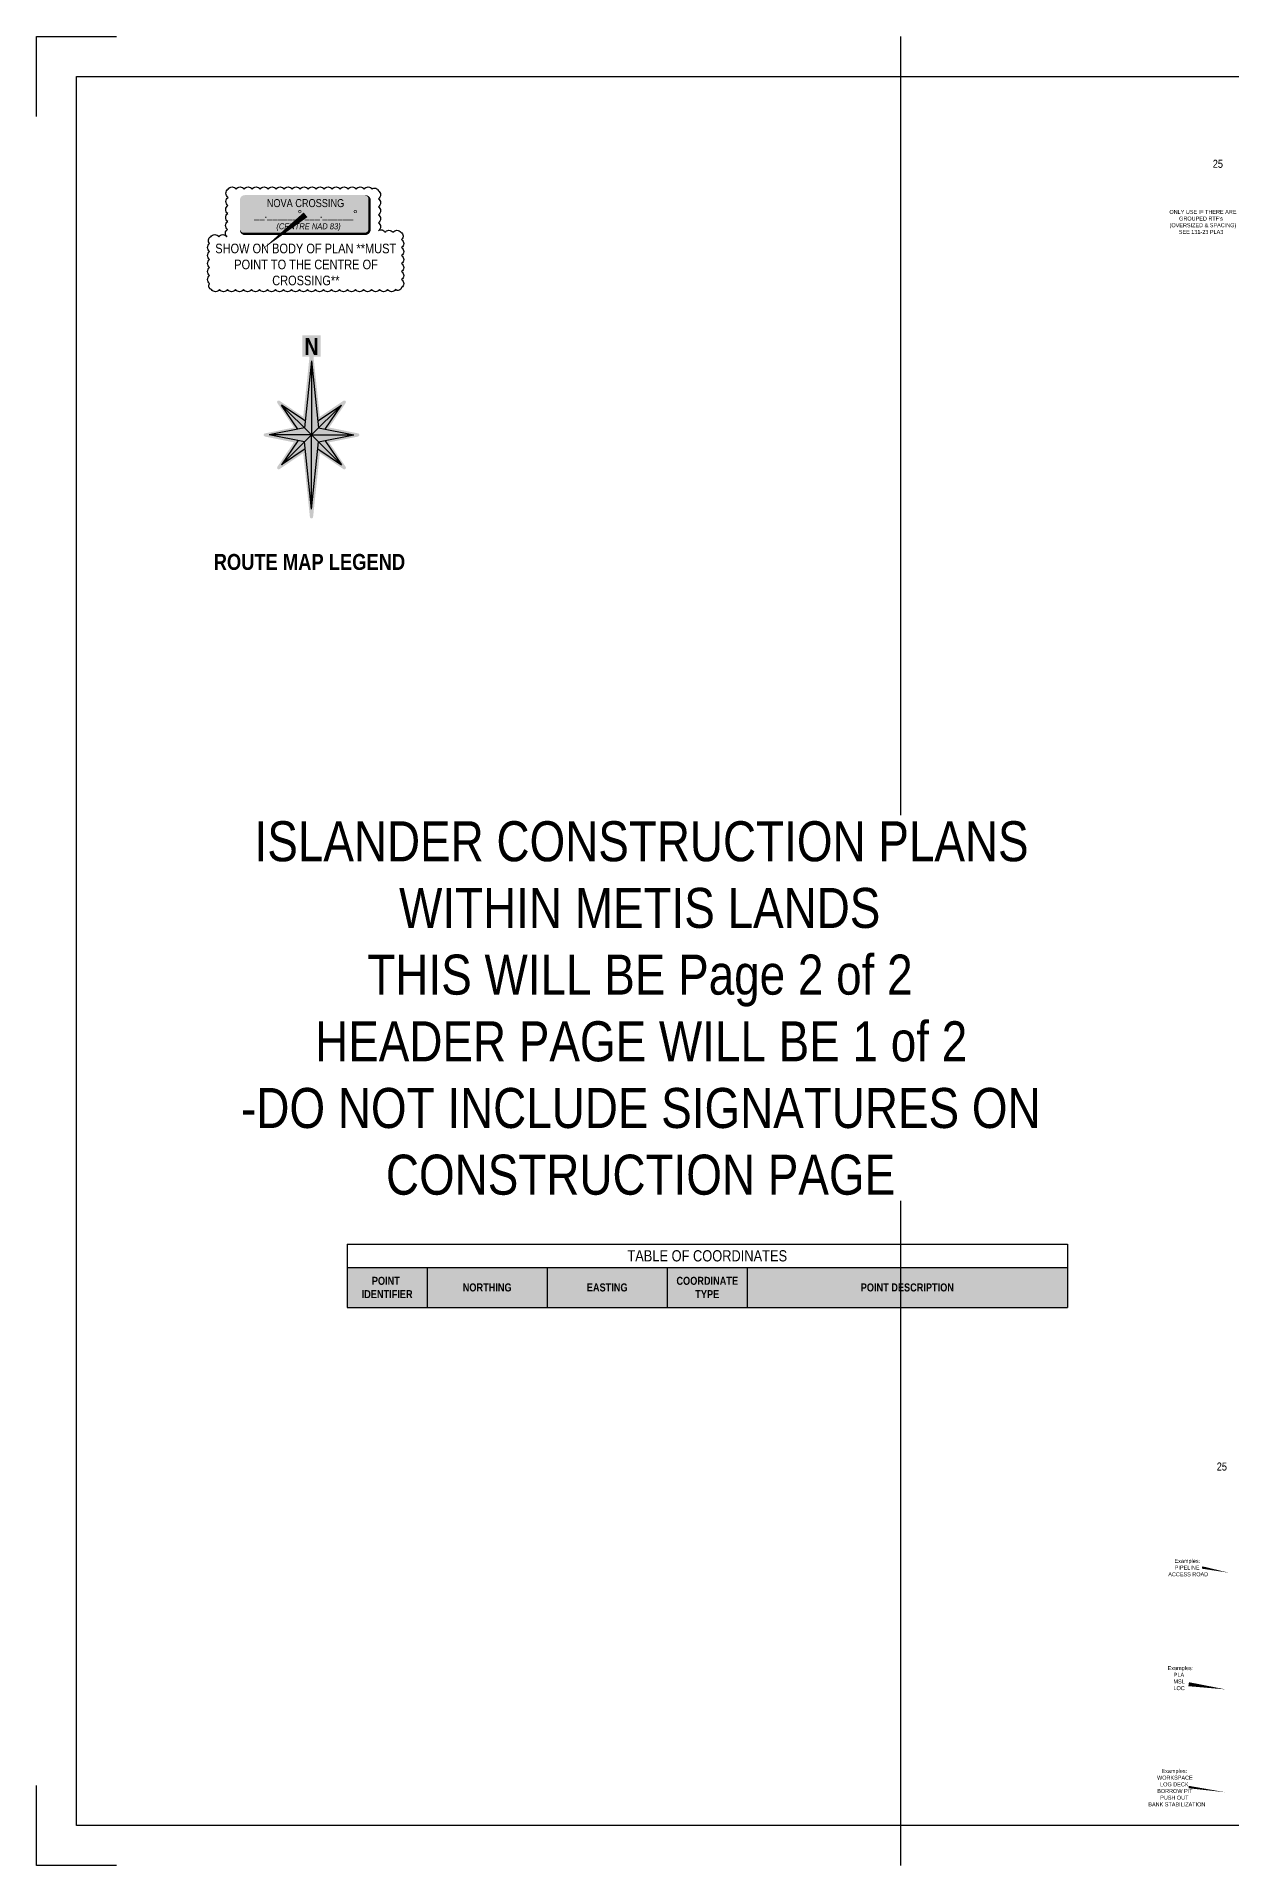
# Paper-space layout 'A' of a CAD drawing. Extents: x -3221 to 18, y -37 to 2387.
# Drawn here: x -3221 to -1728, y -18 to 2268 of the extents above; entities that cross this region are included whole.
import ezdxf
from ezdxf.enums import TextEntityAlignment as Align

# ---------------------------------------------------------------- set-up
doc = ezdxf.new("R2010")
doc.units = 0
doc.header["$LTSCALE"] = 5
doc.layers.get('Defpoints').update_dxf_attribs({"color": 9})
doc.layers.add('CG-NORTH', color=7, linetype='Continuous')
doc.layers.add('CG-NOTES', color=7, linetype='Continuous')
doc.styles.add('0', font='ARIALN.TTF')
doc.styles.add('100L', font='ARIALN.TTF', dxfattribs={"height": 11})
doc.styles.add('80', font='ARIALN.TTF', dxfattribs={"height": 10})
doc.styles.add('80L', font='ARIALN.TTF', dxfattribs={"height": 10})
doc.styles.add('BOLD', font='ARIALNB.TTF')
doc.styles.get("Standard").update_dxf_attribs({"font": 'ARIALN.TTF'})

# ---------------------------------------------------------------- blocks, each defined once
blk = doc.blocks.new('NORTH')
h = blk.add_hatch(color=141)
h.dxf.hatch_style = 1
edge = h.paths.add_edge_path()
edge.add_line((-2.491826417608756, 97.79764166632559), (-11.33110282728876, 97.79764166632559))
edge.add_line((-11.33110282728876, 97.79764166632559), (-11.33110282728876, 124.5108430137709))
edge.add_line((-11.33110282728876, 124.5108430137709), (11.39352990136058, 124.5108430137709))
edge.add_line((11.39352990136058, 124.5108430137709), (11.39352990136058, 97.79764166632559))
edge.add_line((11.39352990136058, 97.79764166632559), (2.491826417608753, 97.79764166632559))
edge.add_line((2.491826417608753, 97.79764166632559), (10.37750138339402, 22.7704560742972))
edge.add_line((10.37750138339402, 22.7704560742972), (39.92203399470885, 42.69849494675881))
edge.add_arc((41.04041980165037, 41.04041980164875), 1.999999999999999, -34.00000000000517, 124.00000000000111, ccw=False)
edge.add_line((42.69849494676036, 39.92203399470711), (22.00406355378607, 9.241277745924236))
edge.add_line((22.00406355378607, 9.241277745924236), (58.2739075855486, 1.960886155649267))
edge.add_arc((57.88030183790379, -1.018906841307665e-12), 1.999999999999997, -78.64993825518172, 78.64993825517888, ccw=False)
edge.add_line((58.27390758554851, -1.960886155651323), (22.00406355378518, -9.24127774592482))
edge.add_line((22.00406355378518, -9.24127774592482), (42.69849494675569, -39.92203399470677))
edge.add_arc((41.04041980164563, -41.04041980164828), 1.999999999999995, -124.0000000000046, 34.00000000000102, ccw=False)
edge.add_line((39.922033994704, -42.69849494675827), (10.37750138339402, -22.77045607429739))
edge.add_line((10.37750138339402, -22.77045607429739), (1.989043790736552, -102.5812988196396))
edge.add_arc((9.224476449245426e-15, -102.3722418931042), 2.000000000000001, 185.9999999999985, 353.99999999999864, ccw=False)
edge.add_line((-1.989043790736544, -102.5812988196395), (-10.37750138339407, -22.77045607429672))
edge.add_line((-10.37750138339407, -22.77045607429672), (-39.92203399470549, -42.69849494675363))
edge.add_arc((-41.04041980164693, -41.04041980164351), 1.999999999999998, 145.9999999999955, 303.9999999999981, ccw=False)
edge.add_line((-42.69849494675693, -39.92203399470188), (-22.00406355378651, -9.24127774592452))
edge.add_line((-22.00406355378651, -9.241277745924519), (-58.27390758554856, -1.960886155651306))
edge.add_arc((-57.88030183790382, -9.995419635864475e-13), 2.000000000000002, 101.35006174482157, 258.6499382551812, ccw=False)
edge.add_line((-58.27390758554866, 1.960886155649287), (-22.00406355378779, 9.241277745923886))
edge.add_line((-22.00406355378779, 9.241277745923886), (-42.69849494675572, 39.9220339947068))
edge.add_arc((-41.04041980164558, 41.04041980164821), 2.000000000000002, 55.999999999995225, 213.9999999999969, ccw=False)
edge.add_line((-39.92203399470394, 42.6984949467582), (-10.37750138339407, 22.77045607429753))
edge.add_line((-10.37750138339407, 22.77045607429753), (-2.491826417608756, 97.79764166632557))
at = {"linetype": 'Continuous'}
for points in [[(0, 92.80546965959776), (-8.826541068045046, 8.826541068045172), (1.1937e-12, -2.3874e-12)], [(-37.3345841318361, 37.33458413183729), (-16.99915135460746, 7.18606521849972), (-8.826541068044788, 8.826541068045172)], [(37.3345841318374, 37.33458413183729), (7.915829427503197, 17.49138352886467), (8.826541068045024, 8.826541068045172)], [(0, 0), (-52.79907522481363, 0), (-8.826541068045513, -8.826541068044662)], [(8.826541068045024, 8.826541068045172), (0, 0), (52.79907522480353, 0)], [(8.826541068045024, -8.826541068045001), (0, 0), (0, -92.80546965959995)], [(-7.915829427502984, -17.4913835288645), (-8.826541068045046, -8.826541068045001), (-37.33458413183729, -37.33458413183472)], [(16.99915135460456, -7.186065218500572), (8.826541068044662, -8.826541068045001), (37.33458413183716, -37.33458413183968)]]:
    blk.add_hatch(color=14, dxfattribs=at).paths.add_polyline_path(points)
at = {"color": 14, "linetype": 'Continuous'}
for p, q in [((0, 92.80546965959776), (-8.826541068045046, 8.826541068045172)), ((0, 92.80546965959776), (0, 0)), ((0, 92.80546965959776), (8.826541068045024, 8.826541068045172)), ((0, 0), (-37.3345841318361, 37.33458413183729)), ((-16.99915135460746, 7.18606521849972), (-37.3345841318361, 37.33458413183729)), ((-7.915829427502984, 17.49138352886467), (-37.33458413183729, 37.33458413183968)), ((0, 0), (37.33458413183727, 37.33458413183729)), ((7.915829427502962, 17.49138352886467), (37.33458413183727, 37.33458413183729)), ((16.99915135460516, 7.186065218500232), (37.33458413183968, 37.33458413183729)), ((-8.826541068045046, 8.826541068045172), (-52.79907522480383, 0)), ((0, 0), (-52.79907522480383, 0)), ((0, 0), (-37.33458413183729, -37.33458413183472)), ((0, 0), (37.33458413183486, -37.33458413183712)), ((0, -92.80546965959756), (0, 0)), ((0, 0), (52.79907522480378, 0)), ((8.826541068045024, 8.826541068045172), (52.79907522480378, 0)), ((-8.826541068045046, -8.826541068045001), (-52.79907522480527, -1.5348e-12)), ((-16.99915135460554, -7.186065218500402), (-37.33458413183968, -37.33458413183712)), ((-7.915829427502984, -17.4913835288645), (-37.33458413183729, -37.33458413183472)), ((0, -92.80546965959756), (-8.826541068045046, -8.826541068045001)), ((0, -92.80546965959756), (8.826541068045024, -8.826541068045001)), ((7.915829427502962, -17.4913835288645), (37.33458413183727, -37.33458413183968)), ((8.826541068045024, -8.826541068045001), (52.79907522480524, -1.5348e-12)), ((16.86362785564083, -6.985143368618993), (16.99915135460565, -7.186065218500402)), ((16.99915135460446, -7.186065218500572), (37.33458413183727, -37.33458413183968))]:
    blk.add_line(p, q, dxfattribs=at)
at = {"color": 14, "style": 'BOLD'}
blk.add_text('N', height=21.09375, dxfattribs=at).set_placement((0, 110.5952858925737), align=Align.MIDDLE_CENTER)
blk = doc.blocks.new('*U178')
for p, q in [((-3138.500000427837, 2186.000000000001), (-3138.500000427837, 2186.000000000001)), ((99.99999955164438, 2185.999999999998), (99.99999955164438, 2185.999999999998)), ((-3138.500000427838, -100), (-3138.500000427838, -100)), ((100.0000000205098, -100), (100.0000000205098, -100))]:
    blk.add_line(p, q)
at = {"color": 2}
for p, q in [((-3088.49999967063, -50), (-3088.500000118987, 2136.000000000001)), ((-3088.500000118987, 2136.000000000001), (49.99999956190095, 2135.999999999998)), ((49.99999956190036, 2135.999999999998), (50.00000001025514, -49.99999999999955)), ((50.00000001025513, -50), (-3088.49999967063, -50))]:
    blk.add_line(p, q, dxfattribs=at)
at = {"layer": 'Defpoints', "ltscale": 5}
for p, q in [((-3138.500000427837, 2186.000000000001), (-3038.500000427837, 2186.000000000001)), ((-3138.500000427837, 2086.000000000001), (-3138.500000427837, 2186.000000000001)), ((-979.500000448352, 2185.999999999999), (-979.4999999794863, -100)), ((-4.483554221e-07, 2185.999999999998), (99.99999955164458, 2185.999999999998)), ((99.99999955164438, 2185.999999999998), (99.99999957215469, 2085.999999999998)), ((-3138.500000427838, -100), (-3138.500000427838, 0)), ((99.99999999999956, 0), (100.0000000205098, -100)), ((-3038.500000427838, -100), (-3138.500000427838, -100)), ((100.0000000205098, -100), (2.05098445e-08, -100))]:
    blk.add_line(p, q, dxfattribs=at)
blk.add_lwpolyline([(-2059.000000448349, 2185.999999999999), (-2058.999999979476, -100)], dxfattribs=at)
blk = doc.blocks.new('*T331')
at = {"layer": 'CG-NOTES', "color": 5, "lineweight": -2, "transparency": 16777216}
for p, q in [((0, 0), (900, 0)), ((0, 0), (0, -79)), ((900, 0), (900, -79)), ((0, -29), (900, -29)), ((100, -29), (100, -79)), ((250, -29), (250, -79)), ((400, -29), (400, -79)), ((500, -29), (500, -79)), ((0, -79), (900, -79))]:
    blk.add_line(p, q, dxfattribs=at)
at = {"layer": 'CG-NOTES', "color": 254, "linetype": 'Continuous', "transparency": 16777216}
for points in [[(0, -29), (0, -79), (100, -29), (100, -79)], [(100, -29), (100, -79), (250, -29), (250, -79)], [(250, -29), (250, -79), (400, -29), (400, -79)], [(400, -29), (400, -79), (500, -29), (500, -79)], [(500, -29), (500, -79), (900, -29), (900, -79)]]:
    blk.add_solid(points, dxfattribs=at)
at = {"layer": 'CG-NOTES', "color": 0, "linetype": 'Continuous', "transparency": 16777216, "attachment_point": 5}
for s, insert, char_height, width in [('{\\C14;TABLE OF COORDINATES}', (450, -14.5), 14, 894), ('{\\fArial Narrow|b1|i0|c0|p34;POINT  IDENTIFIER}', (50, -54), 10, 97), ('{\\fArial Narrow|b1|i0|c0|p34;COORDINATE TYPE}', (450, -54), 10, 97), ('{\\fArial Narrow|b1|i0|c0|p34;NORTHING}', (175, -54), 10, 147), ('{\\fArial Narrow|b1|i0|c0|p34;EASTING}', (325, -54), 10, 147), ('{\\fArial Narrow|b1|i0|c0|p34;POINT DESCRIPTION}', (700, -54), 10, 397)]:
    blk.add_mtext(s, dxfattribs=dict(at, insert=insert, char_height=char_height, width=width))
blk = doc.blocks.new('*T329')
at = {"layer": 'CG-NOTES', "color": 0, "lineweight": -2, "transparency": 16777216}
for p, q in [((0, -29), (912, -29)), ((0, -29), (0, -54)), ((912, -29), (912, -54))]:
    blk.add_line(p, q, dxfattribs=at)
at = {"layer": 'CG-NOTES', "color": 0, "linetype": 'ByBlock', "lineweight": -2, "transparency": 16777216}
for p, q in [((50, -29), (50, -54)), ((202, -29), (202, -54)), ((630, -29), (630, -54)), ((771, -29), (771, -54)), ((0, -54), (912, -54))]:
    blk.add_line(p, q, dxfattribs=at)
at = {"layer": 'CG-NOTES', "color": 254, "linetype": 'Continuous', "transparency": 16777216}
for points in [[(0, -29), (0, -54), (50, -29), (50, -54)], [(50, -29), (50, -54), (202, -29), (202, -54)], [(202, -29), (202, -54), (630, -29), (630, -54)], [(630, -29), (630, -54), (771, -29), (771, -54)], [(771, -29), (771, -54), (912, -29), (912, -54)]]:
    blk.add_solid(points, dxfattribs=at)
at = {"layer": 'Defpoints', "color": 8, "linetype": 'ByBlock', "lineweight": 0, "transparency": 16777216}
for p, q in [((0, 0), (912, 0)), ((0, 0), (0, -29)), ((912, 0), (912, -29))]:
    blk.add_line(p, q, dxfattribs=at)
at = {"layer": 'CG-NOTES', "color": 0, "linetype": 'Continuous', "transparency": 16777216}
for s, insert, char_height, width, attachment_point in [('{\\C14;CROSSINGS}', (2.999999999999982, -14.5), 14, 906, 4), ('{\\fArial Narrow|b1|i0|c0|p34;XING}', (25, -41.5), 10, 47, 5), ('{\\fArial Narrow|b1|i0|c0|p34;OWNER}', (126, -41.5), 10, 149, 5), ('{\\fArial Narrow|b1|i0|c0|p34;DESCRIPTION}', (415.9999999999999, -41.5), 10, 425, 5), ('{\\fArial Narrow|b1|i0|c0|p34;LOCATION}', (700.5, -41.5), 10, 138, 5), ('{\\fArial Narrow|b1|i0|c0|p34;XING DWG. REF. #}', (841.5, -41.5), 10, 138, 5)]:
    blk.add_mtext(s, dxfattribs=dict(at, insert=insert, char_height=char_height, width=width, attachment_point=attachment_point))
blk = doc.blocks.new('*T330')
at = {"layer": 'CG-NOTES', "color": 0, "lineweight": -2, "transparency": 16777216}
for p, q in [((0, 0), (260, 0)), ((0, 0), (0, -90)), ((130, 0), (130, -55)), ((260, 0), (260, -90)), ((0, -30), (260, -30)), ((0, -55), (260, -55)), ((0, -90), (260, -90))]:
    blk.add_line(p, q, dxfattribs=at)
at = {"layer": 'CG-NOTES', "color": 254, "transparency": 16777216}
for points in [[(0, 0), (0, -30), (130, 0), (130, -30)], [(130, 0), (130, -30), (260, 0), (260, -30)], [(0, -30), (0, -55), (130, -30), (130, -55)], [(130, -30), (130, -55), (260, -30), (260, -55)]]:
    blk.add_solid(points, dxfattribs=at)
at = {"layer": 'CG-NOTES', "color": 154, "transparency": 16777216, "char_height": 14, "width": 125, "attachment_point": 5, "style": '100L'}
for s, insert in [('{\\fArial Narrow|b1|i0|c0|p34;WETLAND (ha)}', (65, -15)), ('{\\fArial Narrow|b1|i0|c0|p34;UPLAND (ha)}', (195, -15))]:
    blk.add_mtext(s, dxfattribs=dict(at, insert=insert))
at = {"layer": 'CG-NOTES', "color": 1, "transparency": 16777216, "attachment_point": 5, "style": '0'}
for s, insert, char_height, width in [('{\\fArial Narrow|b1|i0|c0|p34;\\C240;0.000}', (65, -42.5), 12, 125), ('{\\fArial Narrow|b1|i0|c0|p34;\\C240;0.000}', (195, -42.5), 12, 125), ('{\\fArial Narrow|b0|i1|c0|p34;\\C256;*WETLANDS AS SHOWN ON ABADATA FOR ALBERTA MERGED WETLAND INVENTORY}', (130, -72.5), 10, 255)]:
    blk.add_mtext(s, dxfattribs=dict(at, insert=insert, char_height=char_height, width=width))
blk = doc.blocks.new('*U328')
for name, p in [('*T329', (-3.570450878269376, 207.3781368362381)), ('*T330', (-362.7982372950373, -964.9170531046229)), ('*T331', (-1871.834517226881, -1242.219310313577))]:
    blk.add_blockref(name, p)
at = {"color": 2, "insert": (0, 0), "char_height": 20, "attachment_point": 1, "style": '80'}
blk.add_mtext_dynamic_manual_height_columns('{\\fArial Narrow|b1|i0|c0|p34;CHOOSE YOUR NOTES}', width=256.2163710777626, gutter_width=45, heights=[0], dxfattribs=at)
blk = doc.blocks.new('*U174')
at = {"insert": (0, 0), "char_height": 20, "attachment_point": 1, "style": '80'}
blk.add_mtext_dynamic_manual_height_columns('{\\fArial Narrow|b1|i0|c0|p34;\\C2;ROUTE MAP LEGEND}', width=238.330968622101, gutter_width=45, heights=[0], dxfattribs=at)
blk = doc.blocks.new('Centre_coords')
h = blk.add_hatch(color=255)
edge = h.paths.add_edge_path()
edge.add_line((-75.99999999999999, -24), (73.99999999999999, -24.00000000000001))
edge.add_arc((73.99999999999999, -18.00000000000001), 6, 270, 360)
edge.add_line((79.99999999999999, -18.00000000000001), (79.99999999999999, 18.49999999999999))
edge.add_arc((73.99999999999999, 18.49999999999999), 6, 0, 90)
edge.add_line((73.99999999999999, 24.49999999999999), (-75.99999999999999, 24.5))
edge.add_arc((-75.99999999999999, 18.5), 6, 90, 180)
edge.add_line((-81.99999999999999, 18.5), (-81.99999999999999, -18))
edge.add_arc((-75.99999999999999, -18), 6, 180, 270)
at = {"color": 14, "flags": 128}
blk.add_lwpolyline([(-75.99999999999999, -24, 3, 3, 0), (73.99999999999999, -24.00000000000001, 3, 3, 0.414213562373095), (79.99999999999999, -18.00000000000001, 3, 3, 0), (79.99999999999999, 18.49999999999999, 3, 0, 0.414213562373095), (73.99999999999999, 24.49999999999999, 0, 0, 0), (-75.99999999999999, 24.5, 0, 0, 0.414213562373095), (-81.99999999999999, 18.5, 0, 0, 0), (-81.99999999999999, -18, 0, 3, 0.414213562373095)], format="xyseb", close=True, dxfattribs=at)
blk.add_lwpolyline([(-54.62741432376652, -43.62886276918795, 0, 7.5, 0), (-3.398394867633905e-15, 0, 0, 0, 0)], format="xyseb", dxfattribs=at)
at = {"color": 14, "insert": (-36.83200446896456, -10.64007678504774), "char_height": 7.5, "attachment_point": 1, "style": '80L'}
blk.add_mtext_dynamic_manual_height_columns('\\pi0.40073;{\\fArial Narrow|b0|i1|c0|p34;(CENTRE NAD 83)}', width=73.07465893587995, gutter_width=45, heights=[0], dxfattribs=at)
at = {"color": 14, "style": '80'}
for p in [(-64.05525238744885, -4.1268758526603), (-35.98567530695772, 9.594420122502967)]:
    blk.add_attdef('ENTER_TEXT_001', p, '', height=10, dxfattribs=at)

psp = doc.layouts.new('A')

# ---------------------------------------------------------------- linework, layer by layer
at = {"layer": 'Defpoints', "color": 1, "flags": 128}
psp.add_lwpolyline([(-2981.17436969447, 2077.417231478332, -0.52056705), (-2971.17436969447, 2077.417231478332, -0.52056705), (-2961.17436969447, 2077.417231478332, -0.52056705), (-2951.17436969447, 2077.417231478332, -0.52056705), (-2941.17436969447, 2077.417231478332, -0.52056705), (-2931.17436969447, 2077.417231478332, -0.52056705), (-2921.17436969447, 2077.417231478332, -0.52056705), (-2911.17436969447, 2077.417231478332, -0.52056705), (-2901.17436969447, 2077.417231478332, -0.52056705), (-2891.17436969447, 2077.417231478332, -0.52056705), (-2881.17436969447, 2077.417231478332, -0.52056705), (-2871.17436969447, 2077.417231478332, -0.52056705), (-2861.17436969447, 2077.417231478332, -0.52056705), (-2851.17436969447, 2077.417231478332, -0.52056705), (-2841.17436969447, 2077.417231478332, -0.52056705), (-2831.17436969447, 2077.417231478332, -0.52056705), (-2821.17436969447, 2077.417231478332, -0.52056705), (-2811.17436969447, 2077.417231478332, -0.52056705), (-2801.17436969447, 2077.417231478332, -0.52056705), (-2793.377411490064, 2075.214189682738, -0.52056705), (-2793.377411490064, 2065.214189682738, -0.52056705), (-2793.377411490064, 2055.214189682738, -0.52056705), (-2793.377411490064, 2045.214189682738, -0.52056705), (-2793.377411490064, 2035.214189682738, -0.52056705), (-2793.377411490064, 2025.214189682738, -0.52056705), (-2785.250517619317, 2023.341083553486, -0.52056705), (-2775.250517619317, 2023.341083553486, -0.52056705), (-2765.250517619317, 2023.341083553486, -0.52056705), (-2764.412117299111, 2014.179483873692, -0.52056705), (-2764.412117299111, 2004.179483873692, -0.52056705), (-2764.412117299111, 1994.179483873692, -0.52056705), (-2764.412117299111, 1984.179483873692, -0.52056705), (-2764.412117299111, 1974.179483873692, -0.52056705), (-2764.412117299111, 1964.179483873692, -0.52056705), (-2764.412117299111, 1954.179483873692, -0.52056705), (-2771.902284922045, 1951.669651496626, -0.52056705), (-2781.902284922045, 1951.669651496626, -0.52056705), (-2791.902284922045, 1951.669651496626, -0.52056705), (-2801.902284922045, 1951.669651496626, -0.52056705), (-2811.902284922045, 1951.669651496626, -0.52056705), (-2821.902284922045, 1951.669651496626, -0.52056705), (-2831.902284922045, 1951.669651496626, -0.52056705), (-2841.902284922045, 1951.669651496626, -0.52056705), (-2851.902284922045, 1951.669651496626, -0.52056705), (-2861.902284922045, 1951.669651496626, -0.52056705), (-2871.902284922045, 1951.669651496626, -0.52056705), (-2881.902284922045, 1951.669651496626, -0.52056705), (-2891.902284922045, 1951.669651496626, -0.52056705), (-2901.902284922045, 1951.669651496626, -0.52056705), (-2911.902284922045, 1951.669651496626, -0.52056705), (-2921.902284922045, 1951.669651496626, -0.52056705), (-2931.902284922045, 1951.669651496626, -0.52056705), (-2941.902284922045, 1951.669651496626, -0.52056705), (-2951.902284922045, 1951.669651496626, -0.52056705), (-2961.902284922045, 1951.669651496626, -0.52056705), (-2971.902284922045, 1951.669651496626, -0.52056705), (-2981.902284922045, 1951.669651496626, -0.52056705), (-2991.902284922045, 1951.669651496626, -0.52056705), (-3001.902284922045, 1951.669651496626, -0.52056705), (-3004.274238535234, 1959.297697883436, -0.52056705), (-3004.274238535234, 1969.297697883436, -0.52056705), (-3004.274238535234, 1979.297697883436, -0.52056705), (-3004.274238535234, 1989.297697883436, -0.52056705), (-3004.274238535234, 1999.297697883436, -0.52056705), (-3004.274238535234, 2009.297697883436, -0.52056705), (-3002.799825147598, 2017.823284495801, -0.52056705), (-2992.799825147598, 2017.823284495801, -0.52056705), (-2982.799825147598, 2017.823284495801, -0.52056705), (-2981.76358836123, 2026.892191861371, -0.52056705), (-2981.646977150557, 2036.891511929533, -0.52056705), (-2981.530365939883, 2046.890831997695, -0.52056705), (-2981.413754729209, 2056.890152065857, -0.52056705), (-2981.297143518535, 2066.889472134019, -0.52056705)], format="xyb", close=True, dxfattribs=at)
at = {"layer": 'Defpoints', "color": 3, "flags": 128}
for points in [[(-1730.517117788126, 347.8296679250973, 0, 3, 0), (-1764.18197130344, 354.4077215296395, 0, 0, 0)], [(-1734.380184269326, 201.9575173814501, 0, 5, 0), (-1780.944232614411, 208.5355709859923, 0, 0, 0)], [(-1734.380184269326, 73.37576514525244, 0, 3, 0), (-1780.944232614411, 79.95381874979466, 0, 0, 0)]]:
    psp.add_lwpolyline(points, format="xyseb", dxfattribs=at)

# ---------------------------------------------------------------- block references
for name, p in [('*U178', (-82.00000046229525, 82.00000000000045)), ('*U328', (-960.6607663864039, 2000.621863163761))]:
    psp.add_blockref(name, p)
ref = psp.add_blockref('Centre_coords', (-2884.406430218807, 2045.285950638048))
ref.add_attrib('ENTER_TEXT_001', '__.______%%D ___.______%%D', (-2948.461682606256, 2041.159074785388), dxfattribs={"color": 14, "height": 10, "style": '80'})
ref.add_attrib('ENTER_TEXT_001', 'NOVA CROSSING', (-2932.857999113759, 2054.87354947815), dxfattribs={"color": 14, "height": 10, "style": '80'})
at = {"layer": 'CG-NORTH'}
psp.add_blockref('NORTH', (-2876.981974582181, 1770.060594105183), dxfattribs=at)
at = {"layer": 'CG-NOTES'}
psp.add_blockref('*U174', (-2999.228276562133, 1621.333512365289), dxfattribs=at)

# ---------------------------------------------------------------- texts
at = {"layer": 'Defpoints', "color": 3, "style": '80L'}
for p in [(-1750.815961196326, 2103.988944991926), (-1745.835194188161, 475.5664119031082)]:
    psp.add_text('25', height=10, dxfattribs=at).set_placement(p)
at = {"layer": 'Defpoints', "color": 3, "char_height": 5, "attachment_point": 1, "style": '80L'}
for s, width, insert in [("\\pi2.30234;ONLY USE IF THERE ARE \\P\\pi14.45787;GROUPED RTF's\\P\\pi2.51039;(OVERSIZED & SPACING)\\P\\pi14.03154;SEE 131-23 PLA3", 74.02146649394298, (-1807.309566462462, 2051.352045549465)), ('\\pi8.82799;Examples:\\P\\pi9.20828;PIPELINE\\P\\pi1.0415;ACCESS ROAD', 43.45407344678996, (-1807.49186927753, 365.1078056341332)), ('\\pi0.25181;Examples:\\P\\pi7.95133;PLA\\P\\pi7.58298;MSL\\P\\pi7.58469;LOC', 26.30170532060027, (-1807.49186927753, 231.0941417758931)), ('\\pi24.873;Examples:\\P\\pi19.34947;WORKSPACE\\P\\pi23.17962;LOG DECK\\P\\pi19.57969;BORROW PIT\\P\\pi23.24954;PUSH OUT\\P\\pi8.4627;BANK STABILIZATION', 75.54409383192423, (-1839.790660097269, 102.5123895396955))]:
    psp.add_mtext_dynamic_manual_height_columns(s, width=width, gutter_width=50, heights=[0], dxfattribs=dict(at, insert=insert))
at = {"layer": 'Defpoints', "color": 1, "insert": (-3000.750890000475, 2009.143614774613), "char_height": 12, "attachment_point": 1, "style": '80L'}
psp.add_mtext_dynamic_manual_height_columns('\\pi3.51745;SHOW ON BODY OF PLAN **MUST \\P\\pi27.21049;POINT TO THE CENTRE OF \\P\\pi74.69071;CROSSING**', width=232.2354420908683, gutter_width=45, heights=[0], dxfattribs=at)

# ---------------------------------------------------------------- next in the draw order: texts
at = {"layer": 'Defpoints', "color": 3, "insert": (-3020.465988628871, 1287.176730247259), "char_height": 50, "attachment_point": 1, "style": '80L', "bg_fill": 3, "box_fill_scale": 1.15, "bg_fill_color": 256, "bg_fill_true_color": 256, "bg_fill_transparency": 0}
psp.add_mtext_dynamic_manual_height_columns('\\pi72.31425;ISLANDER CONSTRUCTION PLANS \\P\\pi252.94181;WITHIN METIS LANDS\\P\\pi213.31016;THIS WILL BE Page 2 of 2\\P\\pi148.01343;HEADER PAGE WILL BE 1 of 2\\P\\pi55.48273;-DO NOT INCLUDE SIGNATURES ON \\P\\pi236.46841;CONSTRUCTION PAGE', width=1103.530271254032, gutter_width=50, heights=[0], dxfattribs=at)

doc.saveas('drawing.dxf')
